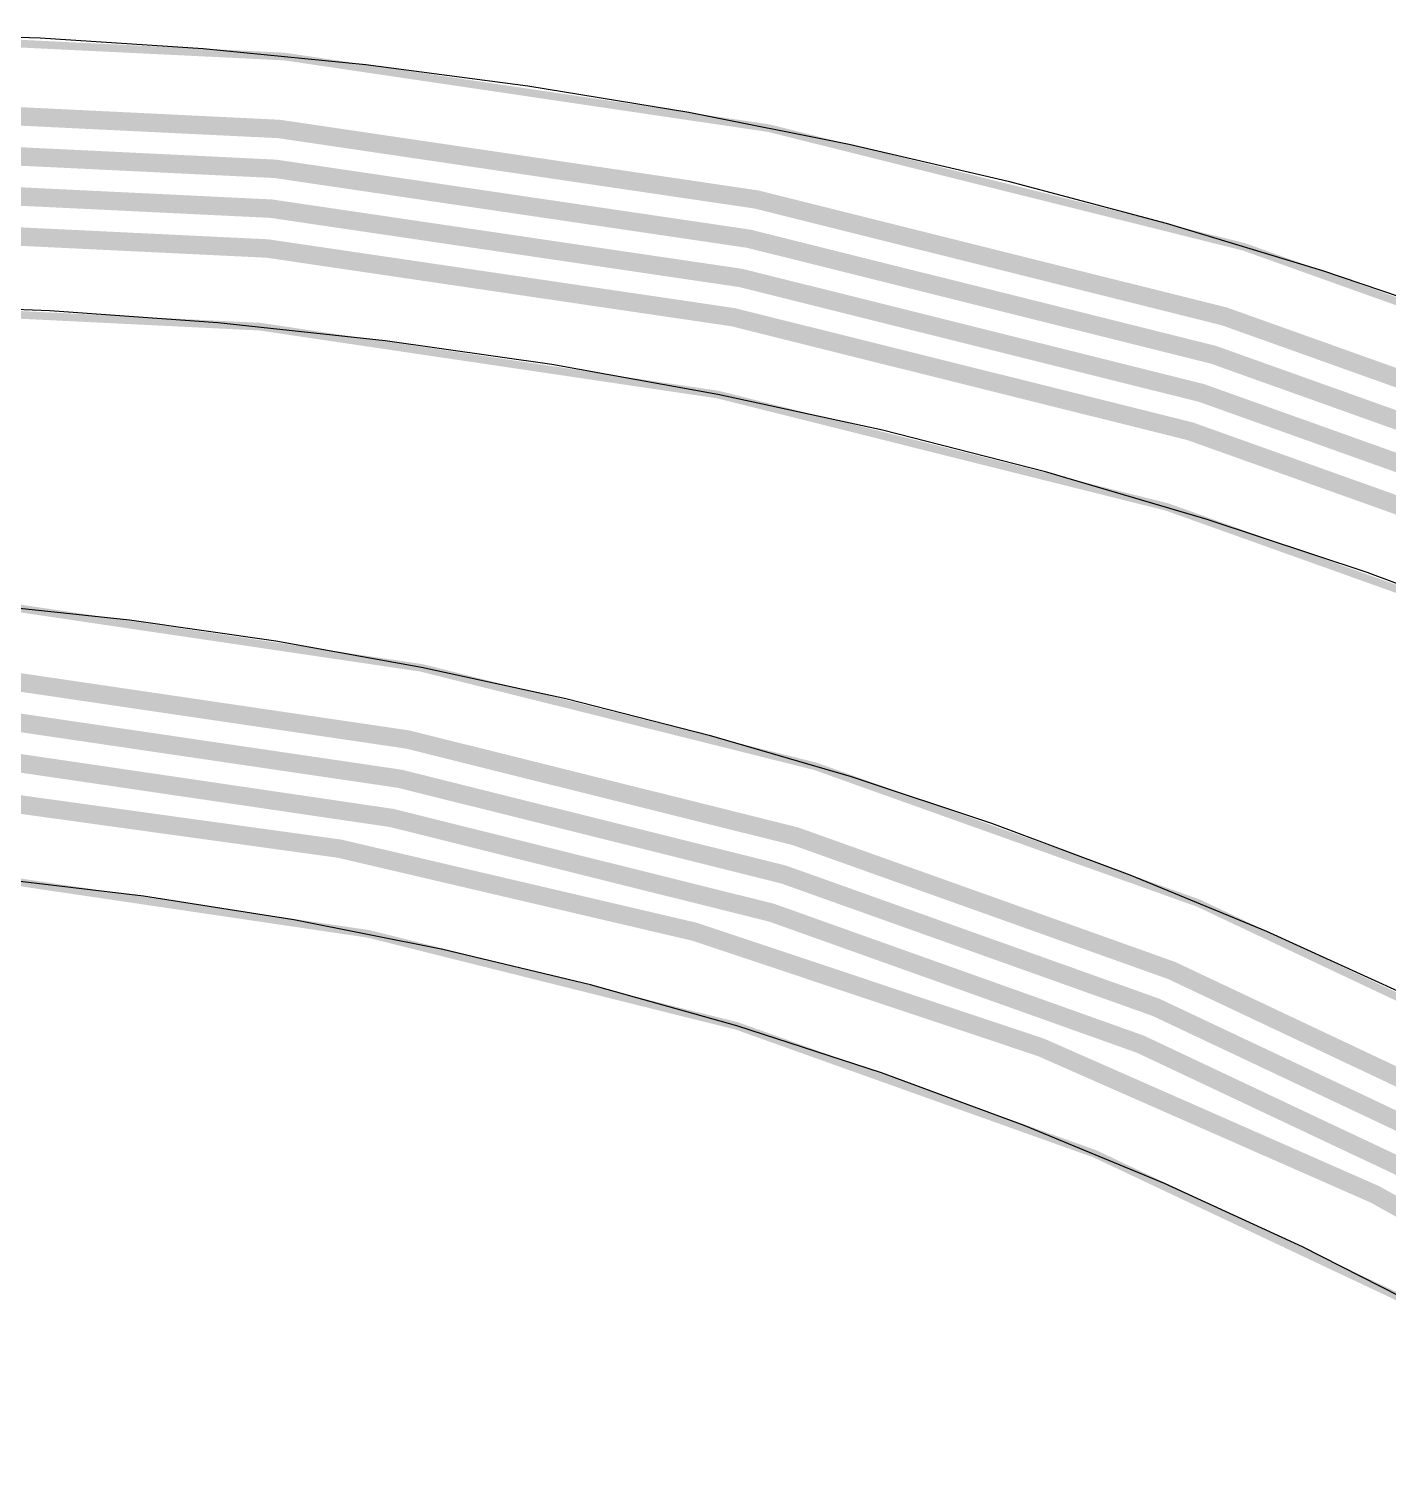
# Model space of a CAD drawing. Header units: inches. Extents: x -4.2 to 12.6, y -6.1 to 3.
# Drawn here: x 1.327 to 2.209, y -1.202 to -0.267 of the extents above; entities that cross this region are included whole.
import ezdxf

# ---------------------------------------------------------------- set-up
doc = ezdxf.new("R2010")
doc.units = ezdxf.units.IN
doc.header["$MEASUREMENT"] = 0
for name, color, linetype in [('Board Outline', 216, 'Continuous'), ('Flex_Ribbon Bottom Coverlay -Flex_Ribbon)', 7, 'Continuous'), ('Flex_Ribbon Top Coverlay -Flex_Ribbon)', 7, 'Continuous'), ('Top Layer', 1, 'Continuous')]:
    doc.layers.add(name, color=color, linetype=linetype)

msp = doc.modelspace()

# ---------------------------------------------------------------- linework, layer by layer
at = {"layer": 'Board Outline'}
for points in [[(1.1756335, -0.2698042, 0.005, 0.005, -0.4137830578576681), (4.4171563, -3.5047678, 0.005, 0.005, 0)], [(1.1768424, -0.4457883, 0.005, 0.005, -0.4136722232397825), (4.2411723, -3.5050754, 0.005, 0.005, 0)], [(1.0575817, -0.6304355, 0.005, 0.005, -0.4137590145945721), (3.7473344, -3.3148612, 0.005, 0.005, 0)], [(1.0576195, -0.8064198, 0.005, 0.005, -0.4137590145945721), (3.5713504, -3.3151722, 0.005, 0.005, 0)], [(1.8698657, -2.266359, 0.005, 0.005, -0.3675955104976865), (0.7481495, -0.9477908, 0.005, 0.005, 0)], [(1.8981403, -2.092661, 0.005, 0.005, -0.3675955104976865), (0.9241338, -0.9477242, 0.005, 0.005, 0)]]:
    msp.add_lwpolyline(points, format="xyseb", dxfattribs=at)
at = {"layer": 'Flex_Ribbon Bottom Coverlay -Flex_Ribbon)'}
for p, q in [((1.2286127, -0.2697894), (1.3345166, -0.2732236)), ((1.3345166, -0.2732236), (1.4402516, -0.2801177)), ((1.4402516, -0.2801177), (1.5457047, -0.2904645)), ((1.5457047, -0.2904645), (1.6507633, -0.3042529)), ((1.6507633, -0.3042529), (1.755315, -0.3214681)), ((1.755315, -0.3214681), (1.8592481, -0.3420918)), ((1.8592481, -0.3420918), (1.9624515, -0.3661018)), ((1.9624515, -0.3661018), (2.0648149, -0.3934726)), ((2.0648149, -0.3934726), (2.1662288, -0.4241748)), ((2.1662288, -0.4241748), (2.266585, -0.4581757)), ((1.3406818, -0.4501886), (1.2314788, -0.4462819)), ((1.4496762, -0.4579858), (1.3406818, -0.4501886)), ((1.5583234, -0.4696638), (1.4496762, -0.4579858)), ((1.6664851, -0.4852077), (1.5583234, -0.4696638)), ((1.774024, -0.5045977), (1.6664851, -0.4852077)), ((1.8808032, -0.5278092), (1.774024, -0.5045977)), ((1.986687, -0.5548126), (1.8808032, -0.5278092)), ((2.0915409, -0.5855737), (1.986687, -0.5548126)), ((2.1952314, -0.6200533), (2.0915409, -0.5855737)), ((2.2976269, -0.6582076), (2.1952314, -0.6200533)), ((1.2970763, -0.6406401), (1.3924487, -0.6508627)), ((1.3924487, -0.6508627), (1.487396, -0.6644796)), ((1.487396, -0.6644796), (1.5817974, -0.6814733)), ((1.5817974, -0.6814733), (1.6755328, -0.7018222)), ((1.6755328, -0.7018222), (1.7684831, -0.7255006)), ((1.7684831, -0.7255006), (1.8605299, -0.7524782)), ((1.8605299, -0.7524782), (1.9515562, -0.7827208)), ((1.9515562, -0.7827208), (2.0414463, -0.8161899)), ((1.4016245, -0.830002), (1.3037151, -0.8184467)), ((2.0414463, -0.8161899), (2.1300858, -0.852843)), ((1.4990055, -0.8453886), (1.4016245, -0.830002)), ((1.595708, -0.8645828), (1.4990055, -0.8453886)), ((2.1300858, -0.852843), (2.217362, -0.8926334)), ((1.6915833, -0.887555), (1.595708, -0.8645828)), ((1.7864838, -0.9142698), (1.6915833, -0.887555)), ((1.8802635, -0.9446862), (1.7864838, -0.9142698)), ((1.9727781, -0.9787573), (1.8802635, -0.9446862)), ((2.0638852, -1.0164307), (1.9727781, -0.9787573)), ((2.1534446, -1.0576484), (2.0638852, -1.0164307)), ((2.2413185, -1.1023471), (2.1534446, -1.0576484))]:
    msp.add_line(p, q, dxfattribs=at)
at = {"layer": 'Flex_Ribbon Top Coverlay -Flex_Ribbon)'}
for p, q in [((1.2286127, -0.2697894), (1.3345166, -0.2732236)), ((1.3345166, -0.2732236), (1.4402516, -0.2801177)), ((1.4402516, -0.2801177), (1.5457047, -0.2904645)), ((1.5457047, -0.2904645), (1.6507633, -0.3042529)), ((1.6507633, -0.3042529), (1.755315, -0.3214681)), ((1.755315, -0.3214681), (1.8592481, -0.3420918)), ((1.8592481, -0.3420918), (1.9624515, -0.3661018)), ((1.9624515, -0.3661018), (2.0648149, -0.3934726)), ((2.0648149, -0.3934726), (2.1662288, -0.4241748)), ((2.1662288, -0.4241748), (2.266585, -0.4581757)), ((1.3406818, -0.4501886), (1.2314788, -0.4462819)), ((1.4496762, -0.4579858), (1.3406818, -0.4501886)), ((1.5583234, -0.4696638), (1.4496762, -0.4579858)), ((1.6664851, -0.4852077), (1.5583234, -0.4696638)), ((1.774024, -0.5045977), (1.6664851, -0.4852077)), ((1.8808032, -0.5278092), (1.774024, -0.5045977)), ((1.986687, -0.5548126), (1.8808032, -0.5278092)), ((2.0915409, -0.5855737), (1.986687, -0.5548126)), ((2.1952314, -0.6200533), (2.0915409, -0.5855737)), ((2.2976269, -0.6582076), (2.1952314, -0.6200533)), ((1.2970763, -0.6406401), (1.3924487, -0.6508627)), ((1.3924487, -0.6508627), (1.487396, -0.6644796)), ((1.487396, -0.6644796), (1.5817974, -0.6814733)), ((1.5817974, -0.6814733), (1.6755328, -0.7018222)), ((1.6755328, -0.7018222), (1.7684831, -0.7255006)), ((1.7684831, -0.7255006), (1.8605299, -0.7524782)), ((1.8605299, -0.7524782), (1.9515562, -0.7827208)), ((1.9515562, -0.7827208), (2.0414463, -0.8161899)), ((1.4016245, -0.830002), (1.3037151, -0.8184467)), ((2.0414463, -0.8161899), (2.1300858, -0.852843)), ((1.4990055, -0.8453886), (1.4016245, -0.830002)), ((1.595708, -0.8645828), (1.4990055, -0.8453886)), ((2.1300858, -0.852843), (2.217362, -0.8926334)), ((1.6915833, -0.887555), (1.595708, -0.8645828)), ((1.7864838, -0.9142698), (1.6915833, -0.887555)), ((1.8802635, -0.9446862), (1.7864838, -0.9142698)), ((1.9727781, -0.9787573), (1.8802635, -0.9446862)), ((2.0638852, -1.0164307), (1.9727781, -0.9787573)), ((2.1534446, -1.0576484), (2.0638852, -1.0164307)), ((2.2413185, -1.1023471), (2.1534446, -1.0576484))]:
    msp.add_line(p, q, dxfattribs=at)
at = {"layer": 'Top Layer'}
for points in [[(1.1767548, -0.3171135, 0.012, 0.012, -0.4142135531895799), (4.3680327, -3.5045065, 0.012, 0.012, 0)], [(1.1767548, -0.3431134, 0.012, 0.012, -0.4142135623730951), (4.3434664, -3.5055292, 0.012, 0.012, 0)], [(1.1767548, -0.3691135, 0.012, 0.012, -0.4142094368040733), (4.317068, -3.5046789, 0.012, 0.012, 0)], [(1.1767548, -0.3951135, 0.012, 0.012, -0.4142135529626269), (4.2917287, -3.5049737, 0.012, 0.012, 0)], [(1.0577548, -0.6781135, 0.012, 0.012, -0.4142135401902004), (3.7006592, -3.3166301, 0.012, 0.012, 0)], [(1.0577547, -0.7041133, 0.012, 0.012, -0.4142135623730951), (3.6742856, -3.3158474, 0.012, 0.012, 0)], [(1.0577634, -0.7301133, 0.012, 0.012, -0.4142125882663787), (3.6479596, -3.3151133, 0.012, 0.012, 0)], [(1.0577548, -0.7561134, 0.012, 0.012, -0.4142135738023519), (3.6232216, -3.3159647, 0.012, 0.012, 0)], [(1.8299123, -2.2088266, 0.012, 0.012, -0.3677962490165176), (0.7983632, -0.9475324, 0.012, 0.012, 0)], [(1.8440439, -2.1816349, 0.012, 0.012, -0.3699431621700524), (0.8245893, -0.9444964, 0.012, 0.012, 0)], [(1.8443731, -2.1531726, 0.012, 0.012, -0.3671572005448524), (0.8508512, -0.9459577, 0.012, 0.012, 0)], [(1.8673263, -2.1285684, 0.012, 0.012, -0.3712418057246866), (0.877837, -0.9452403, 0.012, 0.012, 0)]]:
    msp.add_lwpolyline(points, format="xyseb", dxfattribs=at)

doc.saveas('drawing.dxf')
